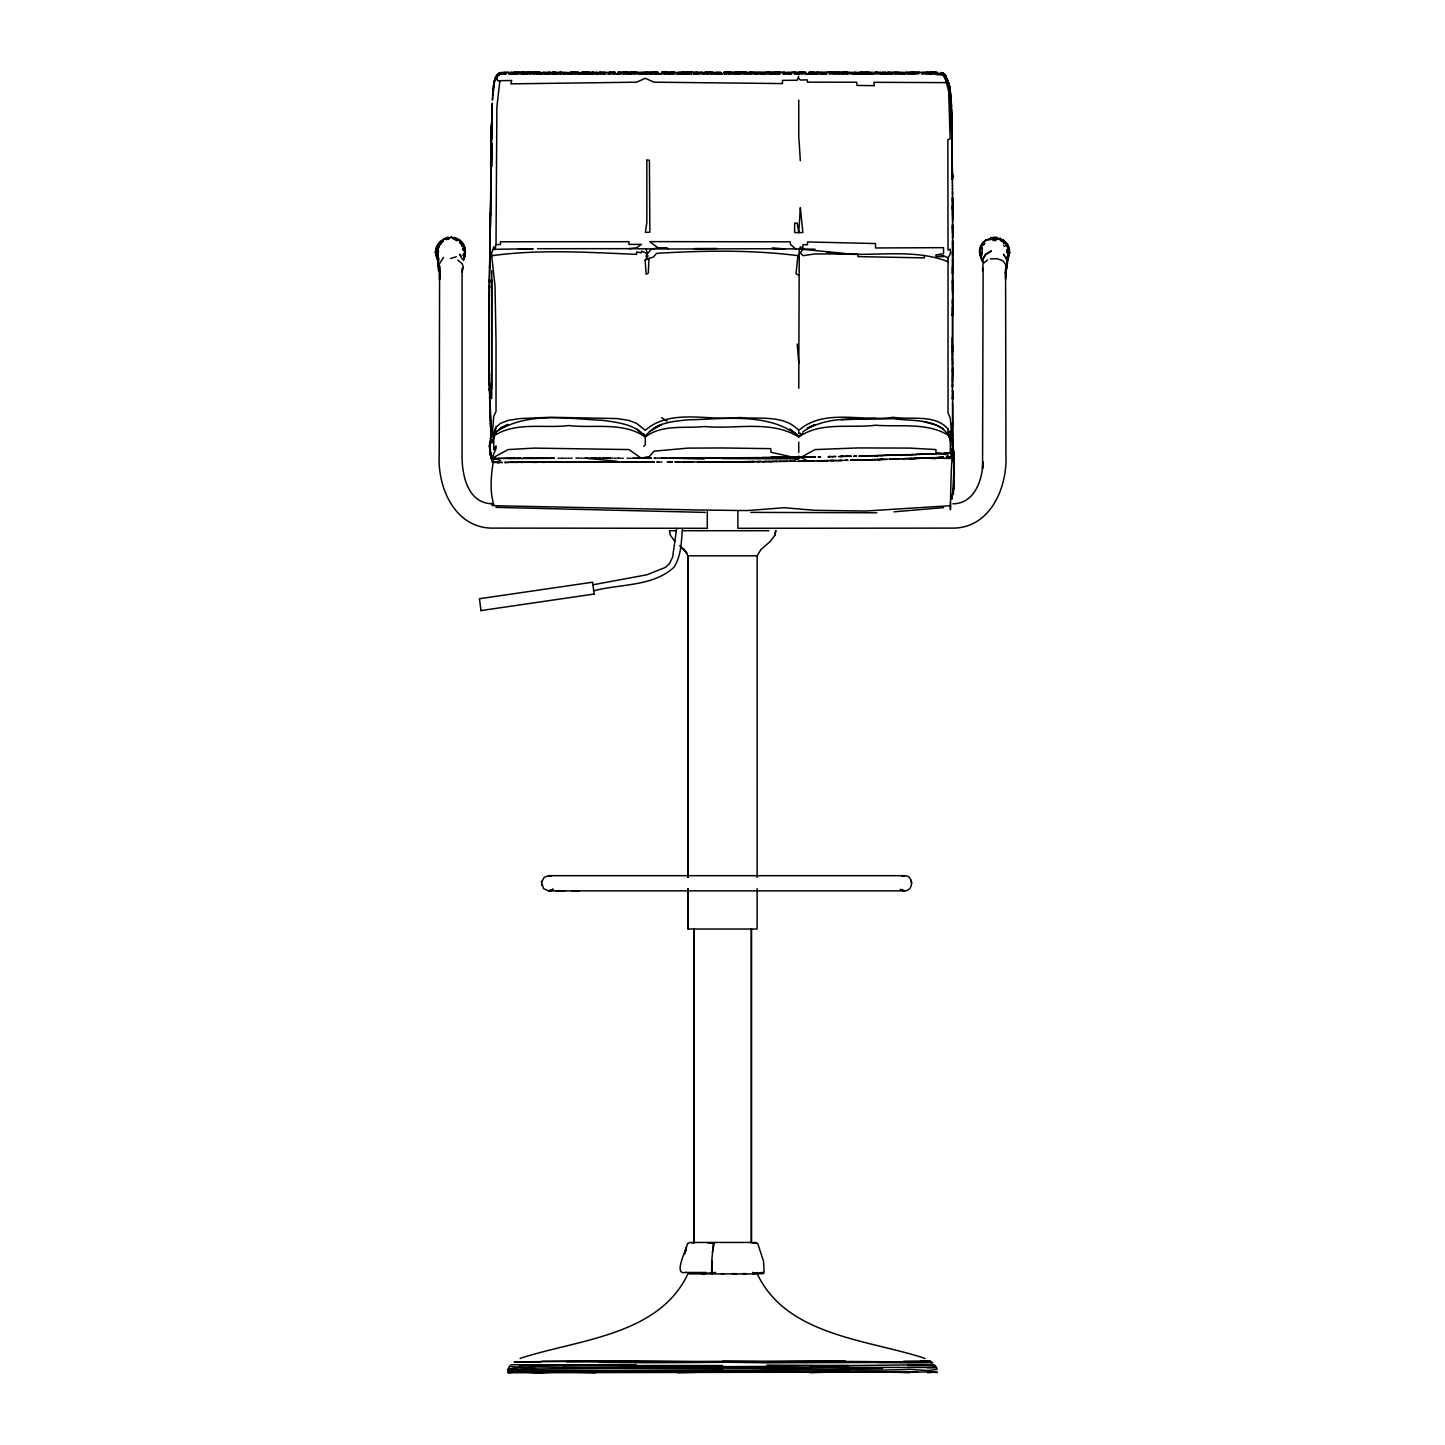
<?xml version="1.0" encoding="UTF-8"?>
<svg xmlns="http://www.w3.org/2000/svg" width="1445" height="1445" viewBox="0 0 1445 1445"><rect width="100%" height="100%" fill="white"/><g stroke="black" fill="none" stroke-linecap="round" stroke-linejoin="round"><path stroke-width="1.5" d="M489.132 349.401L489.205 364.375L489.169 357.728M490.216 445.06C489.873 448.654 491.101 438.738 490.198 445.602M491.679 279.481L491.715 398.477M496.014 433.374L496.014 432.091C526.341 411.355 567.813 418.689 602.764 420.369C617.593 422.5 635.782 424.162 645.265 436.986M509.832 74.056L511.115 73.876M512.397 73.966L511.422 73.803L513.661 73.876L512.397 73.713M513.138 72.521L514.095 72.376L510.555 72.358L511.837 72.557M514.944 73.966L513.986 73.803L516.226 73.876M541.875 73.876L534.18 74.002M554.446 72.593L555.729 72.322L553.146 72.431L554.446 72.34M563.658 74.056L564.941 73.876L563.658 73.785M571.353 74.056L572.635 73.876M580.258 72.521L573.809 72.431L578.975 72.557L575.092 72.286M582.841 72.611L581.54 72.431L589.289 72.322L581.54 72.431M585.424 72.611L582.841 72.286M593.172 72.611L591.872 72.431L594.455 72.557L591.872 72.431M604.678 73.966L603.721 73.803L605.961 73.876M607.243 74.056L608.526 73.876M611.235 72.25L609.953 72.431L612.535 72.322M618.785 73.876L616.22 73.749L618.785 73.876L617.503 73.695M618.984 72.611L617.701 72.431L625.432 72.322L617.701 72.431M624.15 72.25L625.432 72.322M626.733 72.611L625.432 72.431L635.764 72.322L625.432 72.431M627.762 73.966L626.805 73.803L634.174 73.876M815.07 249.208C753.008 248.088 690.855 249.57 628.972 248.666L636.559 247.799L641.417 244.368L628.972 244.422L628.972 241.694L534.289 241.73L500.494 241.821L500.494 244.548L496.014 244.584L495.021 249.299L493.106 249.551L491.77 252.243L491.679 255.747L495.021 286.002L496.014 341.11L496.014 411.391L493.738 416.377L492.059 436.769L496.014 427.124L500.494 423.367L508.08 420.405L519.676 418.58L550.906 417.262L617.376 418.58L628.972 420.441L636.559 423.349L645.283 430.339C670.462 407.923 709.296 421.398 739.641 417.479C759.022 419.465 783.912 414.3 798.76 430.429C824.12 407.869 862.972 422.139 893.136 417.262C910.747 420.17 934.879 413.703 948.028 429.002M638.022 73.966L639.304 73.876L638.022 73.695M645.283 438.106L645.283 444.771L643.711 446.342M657.71 72.25L646.096 72.431L658.685 72.376M650.828 73.785L649.546 73.984L652.11 73.876L649.546 73.984M655.958 73.785L654.675 73.984L661.087 73.785L657.24 73.749L658.523 74.038M668.023 72.521L666.741 72.431L674.49 72.322L668.023 72.286M675.772 72.34L674.49 72.431M683.521 72.593L684.804 72.322L679.638 72.431L687.386 72.322L684.804 72.431M757.126 888.549L757.108 929.027L688.073 929.027L688.073 888.603M688.073 877.386L688.073 556.307M688.687 72.593L689.969 72.322L687.386 72.431L688.687 72.34M691.27 72.593L692.552 72.322L689.969 72.431L691.27 72.34M693.781 1242.447L693.781 929.027L693.781 1242.447L751.4 1242.447L751.4 929.027L751.4 1242.447M696.436 72.611L692.552 72.431L702.884 72.557L695.135 72.431M701.584 72.286L702.884 72.557M706.749 72.611L705.467 72.431L710.633 72.322L705.467 72.431M707.309 511.566L707.291 528.292L490.957 528.111C454.236 526.937 437.401 486.929 439.226 454.904L439.605 265.952L439.605 279.535L439.479 268.734M711.915 72.286L713.216 72.557L710.633 72.431L720.947 72.557L715.799 72.431M720.062 73.713L719.104 73.948L720.062 74.056M725.191 74.056L726.474 73.876M732.579 72.521L733.536 72.376L731.278 72.431M745.476 72.611L744.193 72.431L751.942 72.322L750.641 72.611M757.126 877.314L757.18 555.819L760.847 549.66L770.203 541.514L774.719 535.409L775.784 530.712L774.719 535.409M757.776 457.668L751.382 457.704L760.341 457.65L757.776 457.794M770.6 457.704L761.623 457.613L771.883 457.577M763.556 72.521L764.513 72.376L751.942 72.431L762.256 72.557L760.973 72.611M771.341 74.056L772.623 73.876M773.906 73.785L772.623 74.002L775.188 73.876L772.623 74.002M773.888 72.521L770.004 72.431L777.753 72.322L773.888 72.286M781.619 72.611L782.919 72.322L780.336 72.431M791.119 457.234L797.207 457.18L787.272 457.361L789.837 457.252M797.116 72.611L795.834 72.431M798.76 436.986L798.76 436.065M798.76 442.17L798.76 452.448M798.76 388.253L799.248 249.515L800.422 246.607L802.95 249.407L844.512 253.363M799.97 461.118L802.553 461.136L798.995 461.316L799.97 461.244M801.361 457.288L802.643 457.072M810.031 72.611L808.73 72.431L813.896 72.322L810.031 72.286L813.896 72.322L811.313 72.431M814.926 73.785L816.208 73.876L808.514 74.002L809.796 74.056M824.228 72.322L816.479 72.431L822.928 72.521M823.885 74.002L826.45 73.876L823.885 74.002L825.167 74.056M825.51 72.521L826.811 72.322L824.228 72.431M833.53 460.558L829.665 460.558L834.831 460.558L830.947 460.467M834.704 456.53L835.987 456.475L830.857 456.674M839.834 456.656L841.116 456.385L838.552 456.53M843.862 460.341L837.739 460.63L841.279 460.359M844.964 456.295L848.486 456.186L843.681 456.421M846.445 460.214L847.745 460.287L845.162 460.251L847.745 460.287M846.246 456.367L847.529 456.241M850.093 456.457L851.051 456.132L848.811 456.313L850.093 456.186M851.611 460.341L850.328 460.16L855.494 460.106L851.611 460.07M854.194 460.305L852.911 460.233M855.223 456.078L853.941 456.205L856.181 456.024L853.941 456.205M859.793 73.876L852.405 73.966L859.793 73.876L855.946 73.695M861.654 72.611L860.371 72.431L865.537 72.322L860.371 72.431M861.942 460.088L863.243 459.925L860.66 460.088M866.187 73.966L865.23 73.803L867.47 73.876M866.819 72.611L865.537 72.431L872.961 72.503L871.985 72.34M873.177 455.59L871.895 455.771L874.153 455.645M877.151 72.611L875.851 72.431L880.691 72.503L879.734 72.34M877.44 459.6L878.741 459.51L876.483 459.673L877.44 459.42M880.023 459.347L883.906 459.365L878.741 459.618L882.624 459.311M884.9 72.34L886.182 72.557L883.599 72.431L886.182 72.557M885.207 459.456L886.489 459.293L884.232 459.456M890.553 73.876L882.859 73.749L890.553 73.876L886.706 73.695M890.066 72.593L891.348 72.322M890.373 459.239L889.072 459.113L891.655 459.131M892.649 72.34L893.606 72.503L891.348 72.431M897.797 72.611L893.931 72.431L901.355 72.503L900.38 72.34M902.095 74.056L900.813 74.002L903.378 73.876M910.711 72.593L912.012 72.322L909.429 72.431L912.012 72.322M911.054 73.749L912.337 74.056L908.49 74.002M912.337 74.056L913.619 73.876M914.902 73.966L913.944 73.803L918.749 73.876M918.46 72.286L919.742 72.557L917.16 72.431L922.325 72.322M933.94 72.593L935.24 72.322L930.074 72.431L935.24 72.322M948.028 433.301L951.28 441.935L948.028 434.548C936.721 418.147 910.928 421.362 893.136 418.635C863.442 420.26 828.689 413.848 802.896 431.748M948.028 428.731L948.028 433.988L950.304 438.846M952.219 164.73L951.316 103.137L952.02 155.446L951.496 119.971M951.93 138.305L950.629 99.723C949.383 91.252 949.672 80.161 942.537 74.11M952.725 445.223L952.58 443.814L952.544 455.59L952.598 436.733M952.562 446.397L952.689 447.625L952.598 442.983M952.598 438.792L952.689 442.098M952.526 453.026L952.381 448.51M952.598 390.114L952.689 442.856M952.598 357.601L952.707 372.413M952.616 308.309L952.616 249.768M952.616 293.407L952.616 240.701L952.707 246.752L952.616 243.717M952.616 268.571L952.508 273.936L952.616 264.887M952.616 237.991L952.616 236.492M952.616 226.215L952.616 245.524M952.616 219.477L952.616 228.978M952.616 261.87L952.616 258.836M1005.576 277.603L1005.576 269.167L1005.955 454.904C1007.4 486.802 990.999 527.01 954.224 528.111L737.889 528.292L737.871 511.566M489.259 310.079L489.205 301.59L489.114 340.37L489.295 304.01M491.156 173.382L491.21 169.787L490.903 182.594L492.041 113.378L490.939 153.369M491.752 460.088L491.21 457.902L491.733 459.889M665.531 458.191L666.813 458.173M692.119 457.993L669.378 458.047M868.048 456.024L871.588 455.645L866.765 455.897L868.048 455.934M880.023 459.528L878.741 459.618M887.79 459.149L886.815 459.384M911.669 454.507L908.146 454.832L915.516 454.543L914.233 454.669M919.363 454.236L918.081 454.38L923.229 454.109L919.363 454.471L920.646 454.2M927.076 454.182L933.488 453.712L923.21 454.2L927.076 453.911M933.326 457.758L934.301 457.632M950.431 502.029C950.395 532.302 950.395 464.73 952.652 454.615M952.345 177.229L952.418 173.797L952.472 179.975L952.201 162.219M952.544 451.797L952.58 449.485L952.436 458.462L924.366 457.957L909.718 459.058M952.598 440.021L952.508 441.845L952.598 440.707M489.656 448.546L489.602 444.464L490.505 455.193L490.072 447.155M491.679 388.579L491.752 270.721M774.159 461.533L772.858 461.388L780.607 461.388L779.325 461.388M783.19 461.262L784.472 461.407L780.607 461.298L781.889 461.443M952.418 183.009L952.255 163.845M952.562 450.822L952.418 449.576M952.544 454.326L952.381 454.452M489.114 310.657L488.916 325.739L489.169 304.624M490.957 149.124L491.896 119.285L490.812 157.938L492.203 106.966M596.406 458.119L591.294 457.993L597.363 458.137M936.523 72.593L935.24 72.431L937.823 72.575L936.523 72.358M951.623 495.328L951.623 499.284L951.623 496.466M462.057 268.084L462.057 454.38C461.714 474.086 467.223 503.348 492.275 503.799M1007.815 259.377L1006.84 266.711L1006.966 257.535M491.065 179.523L491.156 168.686M926.444 74.002L941.815 74.056L939.268 73.785M937.986 73.984L936.703 73.749M952.399 444.464L954.097 452.556L953.266 494.515L954.368 473.761L954.097 464.333L954.115 486.477L951.623 498.29M489.801 255.982L489.873 259.034L490.234 228.473L490.288 231.525M490.776 437.185L490.307 438.991L490.939 436.643M437.799 257.138L438.341 266.711L437.871 249.931L437.022 253.597L438.431 263.893M490.415 216.226L490.126 239.671M490.054 240.701L490.108 243.753M490.18 231.525L490.144 240.701M490.252 224.282L490.307 227.353L490.433 211.963M490.198 453.676L489.927 453.296M712.475 1252.111L714.372 1242.555L713.288 1243.531L711.789 1260.835L711.608 1272.684L712.692 1273.695M949.943 90.15L948.57 82.726L950.196 91.649L949.853 88.615M489.981 248.901L489.891 255.061M491.264 143.163L491.914 117.767L491.228 130.483M490.668 200.945L490.578 213.174M490.216 233.512L490.198 227.353M490.036 447.589L489.981 448.871M711.789 1260.835L711.897 1273.695M1005.576 279.535L1005.81 264.598M489.999 243.753L490.054 246.806L490.144 234.578M490.288 225.42L490.343 228.473M490.776 196.574L490.776 194.822M490.776 190.415L490.83 193.486L490.885 184.256L490.939 187.344M951.659 114.896L952.183 161.533L951.551 114.896L948.534 85.273M490.74 162.562L490.668 165.633L490.812 158.805M490.885 154.868L492.257 104.6M490.722 197.875L490.578 208.893M490.885 188.717L490.668 194.822L490.957 181.185L490.993 188.717M490.758 160.973L490.812 157.938L491.336 167.06M492.149 109.17L492.293 103.137M492.185 107.671L491.336 132.055M490.704 191.535L491.86 143.272L491.914 166.392M490.397 455.338L490.776 456.15M492.221 106.153L492.275 103.805M490.975 151.255L491.192 132.001M952.725 204.865L952.58 203.6L952.598 209.38L952.508 191.282M489.006 355.687L488.916 358.667L489.151 355.398M952.58 204.287L952.616 220.778M490.343 218.123L490.343 224.282M490.018 239.671L489.909 249.678L489.963 246.806M489.801 255.061L489.855 258.131M952.508 228.581L952.616 225.546L952.707 237.666L952.616 229.249M952.616 305.328L952.743 306.828L952.616 279.933L952.472 290.445M952.508 315.913L952.616 306.936L952.508 315.913L952.616 310.621M952.598 350.196L952.707 351.677L952.598 345.734M490.469 208.893L490.541 211.963M952.598 370.408L952.707 367.463L952.598 368.945M952.598 384.207L952.49 387.17L952.598 375.357L952.598 381.932M951.316 103.751L951.46 106.785L949.383 85.129L950.358 92.299M496.646 77.289L497.64 80.757L511.674 80.487L510.844 83.864L636.649 82.184L645.265 78.283L653.989 82.184L782.467 83.575L782.467 80.378L797.207 80.216L798.76 76.206M492.528 97.086L492.402 100.102L494.605 80.487L493.323 86.375M952.508 282.949L952.616 280.601M952.508 303.956L952.616 301.626M952.508 309.934L952.616 307.604M952.508 348.715L952.598 346.385M952.508 360.582L952.544 299.368L952.616 302.348M952.49 395.984L952.598 393.69M952.598 396.634L952.49 398.928L952.707 390.909L952.598 393.203M438.16 252.749L438.413 250.816L438.413 252.297L436.119 252.514L438.16 250.003L437.871 252.839L437.365 250.328M490.83 429.093L490.451 423.132L491.372 437.727L489.801 391.469L490.397 417.479L489.963 408.646M490.361 451.581L490.722 452.917L490.559 451.635M668.204 248.793L666.759 247.727L658.035 247.817L651.334 249.172L647.396 253.67L645.915 256.397L648.119 255.765L645.138 260.263L646.132 274.315L648.317 273.069L648.968 258.42L653.429 257.065L656.536 253.345C703.408 250.527 751.4 249.75 797.911 255.639L796.051 273.755L799.23 275.309M676.675 528.437L672.629 557.156L669.541 563.405L665.495 567.397L646.746 574.821L592.631 584.846M682.347 529.159C681.39 541.983 681.173 556.018 674.038 567.181C652.779 586.941 619.887 583.726 593.498 590.861M609.212 458.065L610.494 458.047L607.93 458.119L610.494 458.047M953.194 494.118L954.097 463.411M491.408 131.965L492.239 113.342M490.144 414.462L490.596 423.295M490.559 426.004L491.047 436.697L490.596 430.321M541.532 882.263L543.555 888.621L548.594 890.842L904.57 890.842C913.818 891.023 913.818 875.507 904.57 875.688L548.594 875.688L544.259 877.241L541.532 882.263L541.712 881.305M952.472 201.252L952.562 198.218M982.799 258.781L982.835 262.195C965.549 230.983 1022.139 229.611 1006.822 261.346M952.58 205.822L952.508 210.374M492.835 91.721L494.082 82.094L492.619 95.478L493.088 88.723M489.963 402.848L490.198 411.644L489.602 394.051M952.598 211.891L952.67 219.098L952.616 217.96M490.794 453.026L491.3 454.868M1007.797 250.455L1007.454 252.821L1009.802 252.73C1009.17 250.111 1007.599 254.41 1009.802 252.73L1007.02 249.985L1008.213 252.749L1007.039 265.699L1007.58 256L1007.147 256.939M489.53 385.183L489.638 391.089L489.024 358.667L489.385 385.273L489.241 376.423M437.871 249.931L437.275 252.261L435.523 251.845L436.697 253.128L435.523 251.845M491.011 441.032L491.463 439.659L491.029 440.815M437.383 259.45L437.564 257.318M491.481 455.59L491.517 455.193M952.598 346.836L952.616 314.251M952.598 355.687L952.598 349.798M490.288 454.019L490.433 455.03M952.598 364.519L952.598 361.81M952.598 399.669L952.598 396.978M952.598 402.595L952.689 425.245L952.598 422.337M952.598 435.631L952.598 422.933M981.841 254.392L982.401 248.233L981.299 245.668L984.912 243.627M952.616 255.819L952.616 252.803M1007.02 249.985L1006.768 252.369L1007.869 250.527M952.616 212.65L952.743 216.931M489.638 444.157C490.18 437.131 489.873 443.94 489.566 443.452M506.147 462.526L504.847 462.454L509.995 462.382M463.43 260.479L464.893 256.686L463.213 255.277L463.43 253.507M464.893 256.686C470.347 226.558 423.8 235.192 438.377 261.635L437.925 258.42M490.541 449.738L490.523 449.287M684.731 1253.845L686.285 1247.559L684.695 1253.375M952.309 455.699L951.876 458.101L950.304 452.393L950.304 438.016L950.304 440.779M491.336 454.489L490.957 453.622M489.783 451.273C490.343 449.503 489.241 453.929 490.252 449.828M438.052 255.277L437.853 260.479L439.135 258.655M463.682 259.468L465.145 251.611L464.405 247.637L460.233 240.972L455.32 237.955M952.743 435.306L952.598 436.354M1006.84 266.711L1007.49 263.333M437.239 250.96L438.25 251.123L437.438 252.893M493.106 249.551L493.666 246.643L495.021 249.299L533.277 248.721M499.898 80.703L496.881 107.056L496.014 244.584M945.03 77.253L948.679 91.468L950.106 138.864L947.848 139.713L948.028 250.003L950.304 249.244L950.304 253.977L948.028 257.788L948.028 412.764L950.304 418.255L951.28 430.574L950.304 435.27L952.255 440.562M442.188 242.363L444.103 238.515L448.131 239.238M686.285 1247.559L685.074 1252.291L685.833 1250.9M507.899 1371.684L508.152 1372.75L937.227 1371.973L927.654 1372.75M462.129 271.913L463.43 267.18L462.129 263.658L457.758 260.046M437.275 252.261L437.636 251.069M1007.418 258.456L1007.887 257.138M493.215 439.984L492.167 442.874L493.738 436.823M438.485 248.233L439.135 246.589L437.853 244.765L440.996 243.627L440.201 241.514L443.507 241.279M981.498 245.776L980.035 251.611L982.455 261.22M443.507 257.391L438.052 265.97L438.485 270.775M936.83 1368.343L936.414 1367.458C793.666 1367.331 650.81 1367.458 508.026 1369.318L509.778 1365.958M952.58 441.231L952.689 445.493M952.454 457.198L952.454 456.855M951.948 457.993L951.334 458.589M1006.641 261.22C1010.868 254.302 1008.935 244.711 1002.631 239.744M436.318 252.026L436.697 253.128M438.052 249.949L437.925 254.392M446.523 239.689L447.751 237.197L448.962 239.093M797.911 255.639L802.95 249.407L802.914 244.638L807.484 244.801L807.484 241.947L875.507 243.537L875.507 247.962L943.549 247.673L943.549 253.778L935.963 254.826L935.963 256.632L943.549 255.747L948.028 257.788M1007.617 253.525L1009.188 250.563L1007.129 249.949L1008.52 247.565L1005.648 245.794L1006.822 243.88L1002.993 242.363M982.69 259.901L986.086 253.688L982.166 259.721M1005.214 272.96L1007.346 267.18L1002.993 260.786L997.05 258.655L990.421 258.962M463.213 255.277L465.398 252.622L463.213 249.949L464.622 247.565L460.81 244.313M1008.881 252.261L1007.599 251.033M439.966 245.036L440.996 243.627M492.673 436.589L493.431 435.523M757.343 1272.521L757.216 1273.695M981.968 255.277L979.909 254.663L981.715 252.622M489.837 450.533L489.819 450.117M802.896 433.048L798.76 436.336C768.595 411.861 723.909 419.231 687.784 419.827C674.544 421.272 659.697 422.229 649.401 431.748C648.968 432.452 642.465 438.088 646.836 435.505M489.421 446.92L489.584 445.06M489.71 445.313L489.421 446.668M983.611 242.417L986.465 239.744M509.254 72.304L506.671 72.449L507.972 72.521M500.494 428.063L508.08 424.487L500.494 428.081L496.014 432.055L494.009 437.492M438.088 251.105L436.372 248.558L439.135 246.589M693.203 461.858L698.043 461.985M492.889 458.39L491.824 456.927L492.095 458.083L495.4 458.462L494.172 458.535M649.401 431.748L661.575 424.487L653.989 428.063M496.032 434.638C517.418 421.796 544.946 428.587 568.535 425.534C593.66 428.587 623.301 421.38 645.265 437.022C661.991 424.071 684.858 428.623 704.401 426.51C735.252 429.599 771.07 419.592 798.76 437.022C820.85 421.29 850.382 428.551 875.507 425.209C899.386 427.16 926.823 422.157 948.028 435.108M987.423 260.046L983.052 263.658L982.401 270.775M437.835 253.507L435.993 254.663L438.485 257.011M979.909 254.663L981.751 253.507M456.313 256.74L450.641 258.474M1000.211 240.376L1001.674 241.279L1003.534 240.141L1004.185 243.627M846.969 74.002L848.251 74.056L847.294 73.803M880.294 74.002L881.576 74.056L880.619 73.803M526.486 74.002L527.768 74.056L526.811 73.803M529.051 74.002L530.333 74.056L529.376 73.803M541.875 74.002L543.157 74.056L542.2 73.803M613.655 73.984L614.938 74.056L613.981 73.803M688.019 73.984L689.283 74.056L688.326 73.803M690.565 73.984L691.848 74.056L690.891 73.803M703.39 73.984L704.672 74.056L703.715 73.803M711.084 73.984L712.367 74.056L711.41 73.803M739.28 73.984L740.562 74.056L739.605 73.803M757.234 73.984L758.517 74.056L757.559 73.803M764.929 73.984L766.211 74.056L765.236 73.803M790.559 74.002L791.842 74.056L790.885 73.803M798.254 73.984L799.537 74.056L798.579 73.803M816.208 74.002L817.491 74.056L816.515 73.803M821.32 74.002L822.602 74.056L821.645 73.803M552.821 72.503L551.864 72.25L553.146 72.322M563.153 72.503L560.895 72.431L562.177 72.34M570.901 72.503L569.926 72.25L571.227 72.322M596.713 72.503L595.755 72.25L597.038 72.322M607.37 72.322L604.787 72.431M609.627 72.503L608.652 72.25L609.953 72.322M875.544 72.503L874.568 72.25L875.851 72.322M888.44 72.503L887.483 72.25L888.765 72.322M906.521 72.503L905.545 72.25L906.846 72.322M790.343 72.503L782.919 72.431L785.502 72.557L784.202 72.611M854.88 72.503L853.923 72.25L855.205 72.322M985.562 240.141L990.421 239.689L990.728 237.432L997.863 239.436L1000.193 238.1L1001.674 241.279M436.607 251.665L435.126 252.423L436.444 252.767M794.606 459.347L798.76 458.535L815.07 449.576L857.896 447.932L909.754 448.094L935.963 449.558L935.963 452.809L947.992 454.976L948.01 458.083M645.138 260.263L648.968 258.42M903.089 875.688L901.843 876.266L904.191 875.688M721.362 1273.695L723.819 1273.695M1008.484 253.128L1008.863 252.026M950.16 505.714L865.338 511.042L814.131 510.284L784.4 507.719L747.011 510.573L697.447 509.977L492.438 505.66L491.499 503.149L492.42 504.359M565.32 462.255L567.903 462.039L564.038 462.31M583.346 462.237L585.929 462.003L582.064 462.292M584.629 462.075L588.494 462.003L585.207 462.31M587.212 462.075L591.077 462.003L587.79 462.31M598.808 462.219L597.507 462.057L598.808 462.003M762.382 1273.695L763.646 1273.478L763.068 1272.395L752.989 1273.695M952.074 149.106L951.587 109.188M520.074 1358.517L521.681 1357.903C577.928 1339.641 658.92 1335.577 687.874 1273.894L757.306 1273.894C786.261 1335.577 867.253 1339.641 923.499 1357.903L925.125 1358.517M503.745 74.074L505.985 73.876L503.745 74.074L504.702 73.984M491.679 255.747C539.148 249.046 588.621 252.441 636.559 254.338L636.559 251.972L641.345 252.821L641.526 251.141L647.396 253.67L646.132 249.136M1007.743 252.893L1008.249 254.645M938.491 457.559L943.332 457.234L938.491 457.559L939.467 457.451M701.963 1273.695L715.546 1272.467M504.088 72.358L501.523 72.611M528.274 458.155L526.052 458.282L528.599 458.191M743.308 1273.695L746.072 1273.695L742.748 1273.695L744.085 1273.478M542.67 458.372L543.627 458.119L541.387 458.228L543.627 458.119M552.911 458.354L553.868 458.083L551.629 458.209L554.176 458.119M847.529 456.439L848.486 456.186M544.765 73.948L547.005 73.876L544.44 73.749L545.722 73.695M721.651 73.948L722.626 73.695L719.104 73.948M775.495 73.948L777.735 73.876L775.495 73.948L776.453 73.966M606.647 458.282L607.604 458.047L602.818 458.137L605.365 458.209M575.525 73.948L577.765 73.876M640.587 73.695L639.304 73.984L644.416 73.876L640.587 74.056M668.782 73.695L667.5 73.984L670.065 73.876L668.782 74.056M673.912 73.695L670.065 73.984L673.912 73.785M681.606 73.695L680.324 73.984L685.454 73.876L681.606 74.056M686.736 73.695L685.454 73.984L688.019 73.876L685.454 73.984L686.736 73.785M707.237 73.695L705.955 73.984L708.52 73.876L707.237 74.056M717.497 73.695L716.214 73.984L718.779 73.876L716.214 73.984L717.497 73.785M726.781 73.948L729.039 73.876M784.147 73.695L782.865 74.002L785.43 73.876L784.147 74.056M538.949 72.611L540.249 72.322L529.918 72.431L538.949 72.25M600.903 72.611L602.204 72.322L599.621 72.431L600.903 72.25M638.347 72.322L635.764 72.431L637.064 72.34M643.513 72.431L646.096 72.322L638.347 72.431M662.858 72.611L664.158 72.322L661.575 72.431L662.858 72.34M665.441 72.611L666.741 72.322L664.158 72.431M671.907 72.431L674.49 72.322L670.606 72.611M724.83 72.611L726.112 72.322L723.53 72.431L726.112 72.322L724.83 72.521M727.413 72.611L728.695 72.322L726.112 72.431L727.413 72.34M740.31 72.611L741.61 72.322L739.027 72.431L740.31 72.34M794.533 72.611L795.834 72.322L793.251 72.431L795.834 72.322M799.699 72.611L800.982 72.322L797.116 72.34M762.545 461.696L765.128 461.569L762.545 461.696L763.827 461.641M741.899 461.876L749.63 461.696L741.899 461.876L743.182 461.587M754.796 461.659L752.213 461.587L757.379 461.641L756.096 461.714M925.252 458.083L930.092 457.668L922.994 458.155L925.252 457.975M543.446 462.364L546.011 462.237L543.446 462.364L544.729 462.274M708.357 462.075L723.837 461.876L708.357 462.075L709.639 461.786M716.088 462.039L716.666 462.057M721.254 462.003L721.832 462.021M734.15 461.93L741.899 461.75L734.728 461.948M558.89 462.328L561.473 462.201L560.172 462.237M561.473 462.328L564.038 462.201L562.755 462.219M569.185 462.31L571.768 462.183L570.486 462.219M571.768 462.31L574.333 462.183L573.051 462.201M574.333 462.31L576.916 462.183L575.634 462.201M576.916 462.292L579.481 462.183L578.199 462.201M579.499 462.292L582.064 462.183L580.782 462.201M800.331 433.211L798.76 433.554L798.76 431.64M577.765 74.002L580.33 73.876L579.048 74.056M595.719 74.002L598.284 73.876L597.002 74.056M600.831 74.002L603.396 73.876M634.174 73.984L636.739 73.876M662.37 73.984L664.935 73.876M714.932 73.713L713.649 73.984L716.214 73.876L714.932 73.966M744.41 73.984L746.975 73.876M755.952 73.713L754.669 73.984L757.234 73.876L755.952 73.966M761.082 73.713L759.799 73.984L764.929 73.876L761.082 73.966M836.709 74.002L839.274 73.876M861.076 73.713L859.793 74.002L862.34 73.876L861.076 73.966M863.622 73.713L862.34 74.002L864.905 73.876L863.622 73.966M868.752 73.713L867.47 74.002L870.034 73.876L868.752 73.966M589.795 462.075L593.642 462.003L590.373 462.31M593.66 462.183L596.225 462.003L592.36 462.274M602.673 462.274L603.956 461.985L600.416 462.237L607.821 462.147L603.956 462.165M520.886 72.611L524.752 72.322L514.42 72.431L524.752 72.322M528.617 72.593L529.918 72.322L527.335 72.431L528.617 72.34M572.509 72.593L573.809 72.322L571.227 72.431L572.509 72.34M613.818 72.593L615.118 72.322L612.535 72.431L613.818 72.34M729.996 72.593L731.278 72.322L728.695 72.431L729.996 72.34M737.745 72.593L739.027 72.322L736.444 72.431L737.745 72.34M742.893 72.593L744.193 72.322L741.61 72.431L742.893 72.34M779.036 72.593L780.336 72.322L777.753 72.431L779.036 72.34M802.282 72.593L803.564 72.322L800.982 72.431L802.282 72.25M828.093 72.593L829.394 72.322L826.811 72.431L828.093 72.34M830.676 72.593L831.977 72.322L829.394 72.431L830.676 72.34M842.29 72.431L847.456 72.322L831.977 72.431L847.456 72.322M913.294 72.593L914.577 72.322L912.012 72.431L913.294 72.34M915.877 72.593L917.16 72.322L914.577 72.431L915.877 72.34M926.209 72.593L927.491 72.322L924.908 72.431L926.209 72.34M517.093 458.462L518.376 458.209L517.093 458.155M558.023 458.336L559.305 458.083M560.588 458.318L564.417 458.101M565.699 458.336L566.982 458.065M568.264 458.318L569.529 458.065M570.829 458.318L572.094 458.065M581.053 458.3L582.335 458.047M583.617 458.3L584.882 458.047M586.164 457.993L587.447 458.047L586.164 458.011M588.729 458.3L590.012 458.047M591.294 458.3L592.576 458.047M598.971 458.011L600.253 458.029L598.971 457.975M611.777 458.282L613.041 458.029M866.458 455.843L864.525 456.078L866.765 456.024M618.117 462.237L619.417 461.985L615.859 462.057L619.417 462.003M803.926 457.252L815.468 456.981L800.078 457.162M783.425 457.541L784.707 457.306L771.883 457.523L784.707 457.306M942.05 457.198L940.749 457.433L943.332 457.234M508.026 1369.318L518.105 1367.458L536.655 1366.916L596.044 1368.036L677.958 1366.916L810.338 1369.318A211.566 11.795 2.9 0 0 909.447 1369.318L927.961 1370.528L937.155 1369.318M579.77 458.083L575.941 458.029M587.447 458.047L586.182 458.282L617.43 461.28M598.971 458.264L600.253 458.029M503.023 458.39L507.827 458.318L500.476 458.39L501.74 458.3M710.94 462.057L711.518 462.075M701.909 461.876L700.626 462.093L703.191 461.966M629.713 462.021L626.173 462.057L631.013 462.129L629.713 462.183M712.62 457.921L710.362 457.939L741.122 457.848L711.644 457.794L712.927 457.993M715.167 457.902L714.209 458.065L715.492 457.993M721.904 458.029L722.861 457.866M724.469 458.011L725.426 457.848M508.55 73.984L509.832 73.785M531.615 74.002L534.18 73.876M549.57 74.002L552.135 73.876M557.246 74.002L559.811 73.876M564.941 74.002L567.506 73.876M570.071 74.002L571.353 73.785M572.635 74.002L575.2 73.876M593.154 74.002L595.719 73.876M598.284 73.984L600.831 73.876M618.785 73.984L623.915 73.876M623.915 73.984L626.48 73.876M646.981 73.984L649.546 73.876M652.11 73.984L654.675 73.876M675.194 73.984L677.759 73.876M677.759 73.984L680.324 73.876L679.042 74.056M698.26 73.984L700.825 73.876M723.909 73.984L725.191 73.785M729.039 73.984L731.585 73.876M731.604 73.984L734.15 73.876M741.845 73.984L744.41 73.876M746.975 73.984L749.54 73.876M767.494 73.984L770.059 73.876M770.059 74.002L771.341 73.785M785.43 74.002L787.995 73.876M795.689 74.002L798.254 73.876M800.819 74.002L803.384 73.876M818.773 74.002L821.32 73.876M829.015 74.002L834.144 73.876M834.144 74.002L836.709 73.876M839.274 74.002L841.839 73.876M841.839 74.002L844.404 73.876M844.404 74.002L846.969 73.876M895.683 74.002L898.248 73.876M898.248 74.002L900.813 73.876M921.314 74.002L926.444 73.876M544.115 72.521L542.814 72.431L545.397 72.322M589.289 72.431L591.872 72.322M599.621 72.322L598.338 72.286M664.158 72.322L661.575 72.431L666.741 72.322L665.441 72.521M678.355 72.521L679.331 72.376L677.073 72.431M705.467 72.322L704.167 72.286M709.332 72.521L710.633 72.322L709.332 72.611M728.695 72.322L726.112 72.431M741.61 72.322L739.027 72.431L744.193 72.322M750.641 72.521L751.942 72.322L749.359 72.431M767.421 72.431L770.004 72.322L764.838 72.431L770.004 72.322L766.139 72.611M799.699 72.521L800.982 72.322L798.399 72.431M803.564 72.322L800.982 72.431M850.039 72.431L852.622 72.322M855.205 72.431L860.371 72.322M901.68 72.431L904.263 72.322M507.43 462.436L508.712 462.237M529.881 458.372L528.599 458.264L531.164 458.155M532.446 458.354L531.164 458.264L533.711 458.155M537.558 458.372L536.276 458.246L538.84 458.137M540.123 458.372L538.84 458.246L541.387 458.137M542.67 458.209L551.304 458.336M860.353 456.223L863.893 455.897L859.071 456.096L860.353 456.006M866.151 459.943L868.409 459.781L863.568 460.016L865.826 459.853M481.004 610.783L479.451 598.736L592.613 582.209L594.166 594.238M480.986 610.585L594.148 594.039M935.583 457.541L938.166 457.451M819.315 456.855L820.597 456.801L818.033 456.891L819.315 457.017M825.799 460.883L828.364 460.576L824.499 460.648L825.799 460.702M890.066 72.25L888.765 72.431L890.066 72.521M451.581 237.161L445.963 237.955L439.695 242.417L436.372 249.606L436.86 257.589L438.955 260.931M933.958 72.25L930.074 72.431M792.221 461.316L789.638 461.19L793.522 461.226M797.387 461.334L798.67 461.172M503.42 73.93L500.855 74.201M521.356 73.876L516.551 73.803L517.509 73.966M931.573 73.876L929.009 73.749M519.586 72.557L514.42 72.431M537.666 72.557L533.783 72.34M555.729 72.431L560.895 72.322L559.612 72.286M566.061 72.431L568.644 72.557M613.655 73.876L608.851 73.803L609.808 73.966M656.427 72.557L649.961 72.611M754.669 73.876L749.865 73.803L750.822 73.966M839.708 72.557L831.977 72.431M849.534 73.749L852.098 73.876M866.819 72.286L870.703 72.557L865.537 72.431M880.294 73.876L870.36 73.803L871.317 73.966M895.683 73.876L890.879 73.803L891.836 73.966M908.49 73.876L903.685 73.803L904.66 73.966M661.702 458.065L664.248 458.173L662.984 458.209M952.905 503.799C974.49 503.763 982.618 479.848 982.907 461.822L982.546 468.704L983.124 268.084M724.162 461.912L726.42 461.858L725.119 461.804M726.727 461.894L728.984 461.84L727.702 461.786M729.31 461.894L731.567 461.822L730.285 461.768M731.892 461.876L734.15 461.804L732.868 461.75M508.152 1372.75L513.625 1372.118M738.016 461.84L736.733 461.696M719.971 461.948L718.671 461.804M934.77 453.676L933.488 453.82L938.293 453.495L934.77 453.856L936.053 453.82M501 462.563L502.282 462.418L494.894 462.31L498.435 462.581M533.711 458.246L535.969 458.372M685.779 1272.431C672.25 1275.682 687.188 1248.534 687.477 1243.441L688.615 1243.531M699.326 462.111L700.608 461.985L698.368 462.021L700.608 461.985M786.947 457.252L784.707 457.379L787.272 457.27M787.055 461.425L786.098 461.262L788.356 461.298M618.171 458.119L620.736 458.191M943.549 507.629L894.021 511.819M761.244 461.443L757.704 461.551L759.962 461.605M766.41 461.388L765.435 461.479L767.692 461.533M859.071 456.096L861.635 456.024M943.748 453.405L946.005 453.188L941.183 453.513M841.116 456.475L843.356 456.295L841.116 456.475L843.356 456.295L842.399 456.349M874.008 1372.009L917.611 1371.955M510.32 462.292L512.578 462.364L510.32 462.292L511.277 462.201M512.885 462.292L517.707 462.346L512.885 462.292L513.842 462.201M518.033 462.255L522.855 462.328L518.033 462.255L518.99 462.165M828.292 456.71L830.532 456.53L828.292 456.71L829.574 456.602M810.302 460.847L806.743 461.154L811.584 460.973L810.302 461.081M523.18 462.237L525.438 462.31L523.18 462.237L524.138 462.147M525.745 462.237L528.003 462.292L525.745 462.237L526.721 462.147M528.328 462.219L530.586 462.292L528.328 462.219L529.285 462.129M530.893 462.219L533.151 462.274L530.893 462.219L531.868 462.129M538.624 462.183L540.863 462.255L538.624 462.183L539.581 462.093M541.189 462.183L543.446 462.255L541.189 462.183L542.146 462.093M546.336 462.165L548.594 462.237L546.336 462.165L547.294 462.075M548.919 462.165L551.159 462.237L548.919 462.165L549.877 462.075M554.067 462.147L556.307 462.219L554.067 462.147L555.024 462.057M556.632 462.147L558.89 462.219L556.632 462.147L557.589 462.057M633.903 462.057L636.161 462.129L633.903 462.057L634.879 461.966M639.051 462.039L643.892 462.111L639.051 462.039L640.027 461.948M644.217 462.039L654.206 462.093L644.217 462.039L645.174 461.948M667.409 462.003L672.25 462.057L667.409 462.003L668.385 461.912M610.711 462.075L612.969 462.147L610.711 462.075L611.687 461.985M613.294 462.075L615.552 462.147L613.294 462.075L614.251 461.985M621.025 462.057L623.283 462.129L621.025 462.057L621.982 461.966M623.59 462.057L625.848 462.129L623.59 462.057L624.565 461.966M631.32 462.057L633.578 462.129L631.32 462.057L632.296 461.966M636.486 462.039L638.744 462.111L636.486 462.039L637.444 461.966M747.535 457.632L746.252 457.74L748.817 457.794L747.535 457.884M750.099 457.613L748.817 457.722L751.382 457.776L750.099 457.866M742.405 457.668L741.122 457.776L743.687 457.83L742.405 457.902M688.597 458.155L670.661 458.209M505.389 72.557L504.088 72.467L506.671 72.322M602.818 458.137L604.1 458.3M648.895 458.083L651.46 458.155L646.33 458.083L650.178 458.101M680.306 461.966L682.564 462.039M896.821 458.968L894.563 459.131L901.987 458.806M899.404 458.878L897.146 459.058M703.191 462.093L705.774 461.966L703.516 461.822L704.492 461.985M705.774 462.075L708.357 461.948L706.099 461.822L707.075 461.985M814.167 460.919L811.909 461.099L815.468 460.847M529.918 72.431L532.501 72.557M540.249 72.431L541.532 72.611M545.397 72.431L550.563 72.322L547.98 72.431M538.028 73.785L539.31 73.876L536.745 73.749L540.593 73.785M553.417 73.966L552.442 73.803L557.246 73.876L554.699 73.749L555.982 74.038M561.093 73.966L560.136 73.803L562.376 73.876M568.788 73.966L567.831 73.803L570.071 73.876M589.289 72.322L585.424 72.34M581.612 73.966L580.655 73.803L582.895 73.876M602.204 72.431L604.787 72.322L603.486 72.34M584.177 73.966L583.22 73.803L588.025 73.876M591.872 73.966L590.897 73.803L593.154 73.876M629.045 73.749L631.61 73.876M645.698 73.966L644.741 73.803L646.981 73.876M683.521 72.34L680.938 72.611M695.695 73.876L693.456 73.966L698.26 73.876L695.695 73.749L696.978 73.695M720.947 72.557L717.081 72.611M737.998 73.966L737.04 73.803L739.28 73.876M762.364 73.749L764.929 73.876M788.085 72.431L789.367 72.34M779.018 73.966L778.06 73.803L780.3 73.876M813.896 72.431L816.154 72.503L815.197 72.34M816.479 72.431L819.062 72.557M847.456 72.431L849.714 72.503L848.757 72.34M875.851 72.431L878.434 72.557L877.151 72.286M881.016 72.431L883.274 72.503L882.317 72.34M893.931 72.431L899.097 72.557L897.797 72.34M882.859 73.749L886.706 74.038M906.846 72.431L909.104 72.503L908.128 72.34M922.325 72.431L924.583 72.503L923.626 72.34M991.216 239.4L996.219 239.057M567.181 462.328L569.185 462.201L566.603 462.093M598.086 462.292L600.09 462.147L594.943 462.274M903.649 875.742L904.57 875.688M693.708 458.137L692.426 457.993L694.666 457.975M696.273 458.137L694.991 457.993L697.231 457.975M698.838 458.119L700.121 458.047L697.556 457.975L700.121 458.047M701.403 458.119L702.685 458.029L700.121 457.975L702.685 458.029M703.968 458.101L705.25 458.029L702.685 457.957L705.25 458.029M706.533 458.101L707.815 458.011L705.25 457.957L707.815 458.011M709.098 458.083L710.362 458.011L707.815 457.939L710.362 458.011M794.804 461.28L793.522 461.136L796.105 461.208M805.136 460.901L803.835 460.991L806.418 461.045L802.553 461.136M508.008 1372.244L849.515 1370.962M504.847 462.454L506.129 462.382M749.63 461.605L752.213 461.677L749.63 461.605L750.93 461.533M952.363 448.817L954.314 469.643M848.811 456.313L851.051 456.205M527.335 72.431L529.918 72.322M553.146 72.431L555.729 72.322M571.227 72.431L573.809 72.322M612.535 72.431L615.118 72.322M687.386 72.431L692.552 72.322M728.695 72.431L731.278 72.322M736.444 72.431L739.027 72.322M775.17 72.431L777.753 72.322M777.753 72.431L780.336 72.322M829.394 72.431L831.977 72.322M912.012 72.431L914.577 72.322M875.507 418.309L841.279 419.845M848.576 1366.428L809.634 1365.958L924.963 1364.748L935.023 1365.543L936.414 1367.458L927.22 1367.747M882.624 459.42L883.906 459.365M706.37 1272.485L689.446 1272.467M543.952 458.228L547.799 458.336M510.97 1364.748L636.053 1364.748M517.292 1371.684L535.86 1372.75L562.159 1371.684M540.882 1362.165L514.185 1361.858L637.787 1360.937L766.284 1362.798L878.668 1362.472A206.436 2.854 1.8 0 0 931.465 1362.472L929.93 1360.937L903.486 1361.244M878.668 1362.472L930.688 1361.551L920.862 1360.937M810.284 1372.75L829.9 1372.046M773.599 249.244L784.581 248.865L772.154 247.89M601.535 458.282L602.818 458.246M614.324 458.282L615.606 458.228M616.889 458.264L618.171 458.228M622.018 458.264L623.301 458.228M627.13 458.264L628.412 458.228M629.695 458.264L630.977 458.228M632.26 458.264L634.807 458.209L633.524 458.101M655.308 458.101L654.025 458.083L798.76 458.535L770.871 452.213L770.871 448.654L722.012 447.968L687.784 448.131L653.989 451.183L649.419 456.53L641.128 458.083L628.972 449.576L534.289 448.113L508.08 449.576L491.878 458.408L496.014 448.636L496.014 445.945L493.738 449.756L493.847 437.239L494.262 438.142M785.773 461.334L784.472 461.407M535.86 1372.75L560.01 1372.046M925.793 454.109L927.076 454.073M677.759 1372.75L709.134 1372.009M735.288 1273.659L732.254 1273.695L736.516 1273.695M833.422 456.53L832.139 456.801M876.898 512.776L750.768 512.379M722.59 1365.543L519.441 1365.543M596.225 462.183L597.507 462.165M658.071 462.111L659.354 462.093L656.789 462.021L658.071 461.93M661.936 462.093L660.654 461.93M541.694 1361.244L637.787 1360.937M566.855 1361.858L845.126 1360.937M562.809 1367.458L767.15 1366.428L810.049 1367.458M940.532 74.074L941.815 74.056M550.906 458.318L508.08 458.535M882.678 1368.343L767.476 1370.041L507.827 1370.528M766.916 1365.128L848.143 1365.543M556.072 890.842L564.778 890.77M694.431 248.594L716.72 248.486M722.59 1371.973L634.788 1371.684M537.522 248.721L628.972 248.666M757.957 1273.695L761.696 1273.695M937.859 256.632L943.549 256.614M676.278 530.712L669.396 530.712L670.462 535.409L674.978 541.514M682.853 530.712L768.903 530.712M757.18 555.819L688.001 555.819L684.334 549.66L682.907 548.269L686.917 553.146L679.656 545.578M903.649 890.77L904.57 890.842L900.235 889.271M689.084 1242.555L694.846 1242.555M750.714 1242.555L757.74 1243.495L763.574 1261.467L764.134 1272.431M930.508 1364.748L935.023 1365.543L907.568 1365.543M722.59 1368.65L562.593 1368.036M798.76 458.535L722.012 458.535M702.451 1273.695L705.431 1273.695M685.508 1272.431L688.976 1272.449M752.538 1242.555L756.494 1242.592M571.732 890.77L579.445 890.842M827.082 460.612L828.364 460.612M774.448 457.541L773.165 457.668M766.753 457.613L765.471 457.487M807.972 1362.328L722.59 1361.244M769.318 457.595L768.036 457.451M599.205 1362.328C700.915 1363.899 802.625 1359.871 904.299 1362.165M637.245 1362.165L567.65 1360.937M752.213 461.587L753.513 461.605M525.203 73.785L521.681 73.803L526.486 73.876M952.58 451.201L954.097 465.453L952.255 453.188M495.996 507.376L705.359 512.415M736.047 1372.009L883.021 1371.684L909.32 1372.75M564.453 1372.027L595.846 1372.75M552.911 458.173L553.868 458.209M518.412 248.757L532.32 249.136M948.028 261.708C910.224 246.77 866.241 258.799 826.666 252.189M451.599 236.944L453.947 239.436L454.452 237.432L455.536 240.014L459.618 240.141L459.709 242.977L462.346 243.049L462.129 246.589M704.401 459.058L673.226 458.191M951.623 119.339L951.876 149.756M930.923 453.911L932.206 454.001M924.366 457.957L935.963 458.661M789.638 461.19L790.939 461.262M921.892 1361.858L931.465 1362.472M535.932 1368.65L509.417 1366.428M825.167 73.785L826.45 73.876M622.849 72.431L624.15 72.521M609.953 72.431L611.235 72.521M590.59 73.876L588.025 74.002L589.307 74.056M993.6 237.161L997.375 237.432M548.594 875.688L551.322 876.266M945.662 77.542L943.766 75.176L935.854 74.49M707.869 1242.971L713.306 1243.404M770.871 457.017L782.467 457.993M780.86 457.324L782.142 457.469M778.295 457.361L779.577 457.487M777.013 457.523L775.73 457.632M778.024 461.425L775.441 461.407L776.742 461.569M691.143 1242.555L693.925 1242.863M762.906 457.505L764.188 457.632M691.162 458.155L689.554 457.993M786.098 461.262L787.055 461.154M757.704 461.551L758.661 461.677M765.435 461.479L766.41 461.605M595.123 458.191L593.859 458.282M640.93 72.431L642.212 72.611M564.76 72.611L563.478 72.431L565.736 72.503M759.962 461.515L761.244 461.696M747.047 461.623L748.347 461.551M744.482 461.641L745.764 461.569M739.316 461.677L740.599 461.605M713.505 461.822L714.805 461.768M684.749 458.101L683.467 458.173M757.108 72.557L755.807 72.611M706.749 72.34L708.05 72.557M593.172 72.34L594.455 72.557M812.361 73.966L811.078 73.749L813.95 73.948M659.805 73.749L661.087 73.966M616.22 73.749L617.503 73.966M839.997 460.359L841.279 460.576M626.173 462.057L627.148 461.966M615.859 462.057L616.834 461.985M933.398 1372.046L937.028 1372.75M759.673 72.557L758.39 72.611M630.598 72.557L629.316 72.611M861.654 72.286L862.954 72.557M854.663 73.749L855.946 74.038M772.587 72.557L771.305 72.611M754.525 72.557L753.224 72.611M700.301 72.557L699.019 72.611M696.436 72.286L697.718 72.557M647.378 72.286L648.679 72.557M641.869 73.749L643.151 73.695M626.733 72.34L628.015 72.557M618.984 72.286L620.284 72.557M544.44 73.749L545.722 74.038M682.889 73.749L684.171 73.785M585.46 73.749L586.742 73.785M872.599 73.749L873.882 73.785M536.745 73.749L538.028 74.056M904.191 890.842L901.843 890.264L902.728 890.572M490.74 171.883L491.011 175.405L490.704 166.572L491.047 181.185L491.011 178.114M752.682 1272.395L756.746 1273.424M924.366 421.85L935.963 424.993L943.549 428.858M500.548 460.431L493.738 458.336C491.426 473.436 489.114 489.927 493.937 504.973M951.822 132.669L951.731 119.285M807.43 460.865L798.76 456.186M1007.328 251.141L1006.984 250.166M455.536 240.014L457.053 240.791M661.575 417.641L667.193 421.163M658.035 247.817L649.672 241.622L790.289 241.821L790.505 244.548L796.123 249.262M791.806 430.791L798.76 436.336M791.481 430.538L797.207 435.089L790.054 428.948M951.966 131.965L951.605 112.8L952.002 144.626M636.559 428.948L645.283 436.336L643.711 433.663M945.12 75.754L949.275 85.165L951.442 115.474L950.124 98.007M799.645 252.225L803.005 255.693L815.07 253.923L857.896 253.977L857.896 256.614L924.366 257.896L924.366 255.512M798.76 78.319L800.331 80.017L807.34 79.872L807.376 82.184L856.668 82.221L857.011 85.454L874.351 85.652L873.882 82.311L946.927 82.636L949.112 85.11L943.784 76.007L946.511 81.335M437.311 251.629L438.07 250.328M945.698 76.332L944.344 74.815L947.45 79.981L945.066 74.598M437.456 251.683L437.745 250.581M1004.727 255.819L1003.534 254.212L1006.28 259.197M460.81 255.819L459.618 254.212L462.364 259.197M1007.4 252.712L1008.05 253.724M945.752 76.061L946.457 77.127L945.68 75.754M1003.607 245.216L1004.438 246.535M943.766 75.176L944.777 76.133M946.005 77L949.275 85.165M948.986 431.007L951.876 437.058L951.28 430.574M490.072 446.649L490.162 446.866M946.005 78.391L949.943 90.475M911.145 880.366L911.687 883.256M438.088 265.736L438.341 266.711M462.779 248.233L463.213 249.949M948.588 89.698L949.618 93.889M541.532 884.25L541.712 885.225M952.652 209.995L952.454 205.822M952.49 220.995L952.67 222.133M983.449 242.254L983.882 245.036M490.379 225.42L490.668 196.574L490.776 200.945M490.722 426.185L490.343 420.242M489.729 399.904L489.656 396.978L489.801 402.83M950.629 94.088L950.358 91.757L951.171 101.385M437.943 255.187L438.178 257.481M952.598 212.397L952.598 209.633L952.616 218.43M950.846 96.436L951.117 100.698M797.207 344.073L798.76 363.237M950.954 98.35L950.629 94.647M952.508 370.39L952.707 375.357L952.598 369.45M952.616 253.02L952.508 251.52L952.616 254.537M800.331 160.684L798.76 136.155L798.76 100.066M952.255 173.815L952.472 177.229M950.629 102.143L951.442 116.232M490.794 195.021L490.722 193.486L490.83 197.875L490.758 196.357M490.957 431.983L491.083 434.855M952.544 266.53L952.616 271.01M952.616 225.962L952.544 224.463L952.616 233.494M490.234 417.352L490.505 420.387M952.418 177.663L952.255 168.415M490.776 165.597L491.011 176.507M489.638 391.089L489.494 382.221M952.183 160.828L952.363 179.198M489.403 376.278L489.205 370.353L489.44 379.24M952.399 182.233L952.454 186.062M952.436 185.249L952.472 189.096M489.151 355.398L489.114 340.37L489.132 349.401M952.472 188.265L952.526 195.183M952.309 166.879L952.309 167.855M952.381 391.758L952.255 337.697M952.02 151.833L952.02 155.446M496.014 427.124L493.738 438.558M951.623 494.479L951.623 498.073M952.616 262.033L952.616 263.532M688.055 877.314L688.001 555.819A34.535 2.294 -18.2 0 0 688.073 556.307M688.055 888.549L688.073 929.027M993.04 240.556A10.783 10.783 0 0 1 996.02 240.574M931.465 1362.472A206.436 1.463 1.9 0 1 931.628 1362.798M489.006 328.756L488.898 331.754L489.006 328.756M488.988 331.754L488.88 334.752L488.988 331.754M646.836 160.142L646.836 222.584L645.409 232.374L649.853 232.175L649.419 160.269L646.836 160.142M686.104 72.521L687.386 72.322L686.104 72.521M791.95 72.521L790.668 72.431L793.251 72.322L791.95 72.521M804.865 72.521L803.564 72.431L806.147 72.322L804.865 72.521M874.857 459.528L876.158 459.582L873.9 459.745L874.857 459.528M875.742 455.608L877.025 455.753L874.46 455.717L877.025 455.753L875.742 455.536M489.024 325.739L488.898 328.756L489.024 325.739M872.274 459.582L873.575 459.654L871.317 459.817L872.274 459.582M489.367 297.218L489.385 294.852L489.132 298.573L489.313 292.504L489.259 297.038M489.241 298.555L489.096 301.59L489.241 298.555M489.349 289.47L489.313 292.504L489.476 280.348L489.241 289.47M489.458 288.061L489.494 285.713L489.458 288.061M954.314 462.617L954.133 486.965L954.097 452.556L954.314 462.617M496.646 458.48L495.364 458.408L496.646 458.48M489.548 281.089L489.53 282.642L489.584 279.589L489.548 281.089M489.674 265.139L489.53 268.192L489.765 259.034L489.783 265.139M489.638 268.192L489.367 280.366L489.638 268.192M489.801 261.888L489.729 267.343L489.747 258.131L489.801 261.888M490.469 213.174L490.523 216.226L490.469 213.174M490.993 182.594L490.975 184.129L491.174 182.72M488.988 349.726L488.898 352.706L488.988 349.726M488.988 352.706L488.898 355.687L488.988 352.706M488.988 346.728L488.88 349.726L488.988 346.728M488.97 340.749L488.88 343.747L488.97 340.749M488.97 343.747L488.88 346.746L488.97 343.747M488.988 334.752L488.88 337.769L488.988 334.752M488.988 337.751L488.88 340.749L488.988 337.751M800.331 207.863L798.778 232.645L794.642 232.555L794.624 223.108L797.207 223.108L798.778 232.645L802.896 232.446L800.331 207.863M489.421 388.217L489.692 394.015L489.421 388.217M952.689 198.832L952.58 203.348L952.454 197.315L952.689 198.832M942.628 72.936L940.406 72.539L942.628 72.972M952.616 246.752L952.707 249.768L952.616 246.752M489.891 249.877L489.909 255.982L489.891 249.877M490.848 456.584L491.192 457.884L490.848 456.62M494.298 81.462L498.399 74.887L494.298 81.462M495.436 77.615L494.497 80.45L495.436 77.615M496.881 75.068L495.527 77.651L496.881 75.068M498.959 73.225L496.972 75.14L498.959 73.225M552.929 889.271L548.974 890.842L552.929 889.271M988.127 252.965L985.472 254.735L991.451 250.906L988.127 252.965M815.07 424.613L807.484 428.117L815.07 424.613M499.627 74.49L498.417 74.996L500.855 74.092L499.627 74.49M899.549 454.868L897.562 455.067L899.549 454.868M501.487 72.503L499.031 73.334L501.487 72.503M918.785 458.065L917.81 458.372L919.761 458.282L918.785 458.065M880.89 455.392L879.915 455.681L882.172 455.627L880.89 455.392M947.216 456.945L946.132 457.252L951.027 457.108L947.216 456.945M922.091 457.957L920.411 458.264L922.091 457.957M527.335 72.322L524.752 72.431L527.335 72.322M736.444 72.322L735.162 72.611L736.444 72.322M912.951 454.471L911.669 454.76L912.951 454.471M905.87 458.571L902.312 458.896L906.846 458.517L905.87 458.571M908.453 458.498L907.153 458.733L909.429 458.426L908.453 458.498M911.036 458.408L909.736 458.643L912.012 458.336L911.036 458.408M905.256 454.723L900.127 454.976L907.821 454.633L905.256 454.814M892.432 455.121L889.867 455.283L894.997 455.03L892.432 455.211M879.608 455.482L877.025 455.645L879.608 455.482M884.737 455.338L882.172 455.5L887.302 455.265L884.737 455.428M889.867 455.193L887.302 455.356L889.867 455.193M768.993 461.425L767.71 461.659L770.275 461.515L768.993 461.388M916.798 454.416L915.841 454.579L917.774 454.29L916.798 454.416M666.217 73.785L664.935 73.984L666.217 73.785M930.074 72.322L927.491 72.431L930.074 72.322M635.764 72.322L631.898 72.34L635.764 72.322M869.691 459.727L868.734 459.871L870.992 459.727L869.691 459.727M836.113 460.503L835.156 460.648L837.414 460.503L836.113 460.503M896.279 454.958L894.997 455.139L897.237 454.994L896.279 454.958M534.433 462.219L533.151 462.4L535.734 462.274L534.433 462.219M537.016 462.201L535.734 462.382L538.299 462.255L537.016 462.201M552.46 462.165L551.177 462.346L553.742 462.219L552.46 462.165M940.858 453.405L938.618 453.622L940.858 453.405M735.162 72.25L733.861 72.431L735.162 72.34M947.613 453.152L946.312 453.315L948.552 453.17L947.613 453.152M735.433 73.695L734.475 73.803L736.715 73.876L735.433 73.695M807.231 73.695L806.274 73.803L808.514 73.876L807.231 73.695M798.814 457.053L797.514 457.216L799.753 457.144L798.814 457.053M819.333 460.847L816.75 460.792L819.333 460.847M931.7 457.776L930.743 457.884L933 457.668L931.7 457.776M499.193 458.264L497.911 458.408L499.193 458.264M913.619 458.426L912.319 458.553L914.92 458.354L913.619 458.426M916.202 458.336L914.92 458.462L917.503 458.264L916.202 458.336M610.386 462.147L608.146 462.219L610.386 462.147M510.374 458.228L508.152 458.354L510.374 458.228M515.486 458.209L510.699 458.336L515.486 458.209M494.569 462.436L492.167 461.948L494.569 462.436M744.97 457.65L743.687 457.758L746.252 457.812L744.97 457.758M519.64 458.209L518.376 458.318L520.922 458.191L519.64 458.209M551.827 890.572L548.594 890.842L551.827 890.572M894.238 459.058L891.98 459.221L894.238 459.058M950.106 453.134L948.877 453.242L951.298 453.333L950.106 453.134M858.077 460.052L855.819 460.196L858.077 460.052M860.66 459.98L858.402 460.142L860.66 459.98M549.57 73.876L547.312 73.966L549.57 73.876M703.39 73.876L702.107 73.695L703.39 73.876M711.084 73.876L709.802 73.695L711.084 73.876M790.559 73.876L788.32 73.966L790.559 73.876M795.689 73.876L794.407 73.695L795.689 73.876M805.949 73.876L804.666 73.695L805.949 73.876M824.499 460.756L822.241 460.883L824.499 460.756M526.052 458.173L523.487 458.282L526.052 458.173M821.916 460.792L819.658 460.937L821.916 460.792M772.858 461.479L770.275 461.623L772.858 461.479M685.147 462.039L682.889 461.966L685.147 462.039M690.295 462.021L688.037 461.948L692.878 462.003L690.295 461.912M677.416 462.057L674.833 461.966L679.981 462.039L677.398 461.948M687.73 462.021L685.472 461.948L687.73 462.021M499.717 462.436L497.134 462.4L499.717 462.436M645.048 458.155L643.766 458.083L645.048 458.155M639.936 458.155L638.654 458.101L639.936 458.155M642.501 458.155L641.219 458.101L642.501 458.155M637.371 458.155L636.089 458.101L637.371 458.155M746.776 72.557L745.476 72.34L746.776 72.557M944.271 74.851L941.851 73.93L944.271 74.851M944.018 73.767L942.953 72.918L945.012 74.706L944.018 73.767M948.064 81.335L947.559 79.927L948.48 82.762L948.064 81.335M489.241 365.946L489.096 364.411L489.277 367.355L489.241 365.946M952.129 132.651L951.659 115.51L952.129 132.651"/></g></svg>
